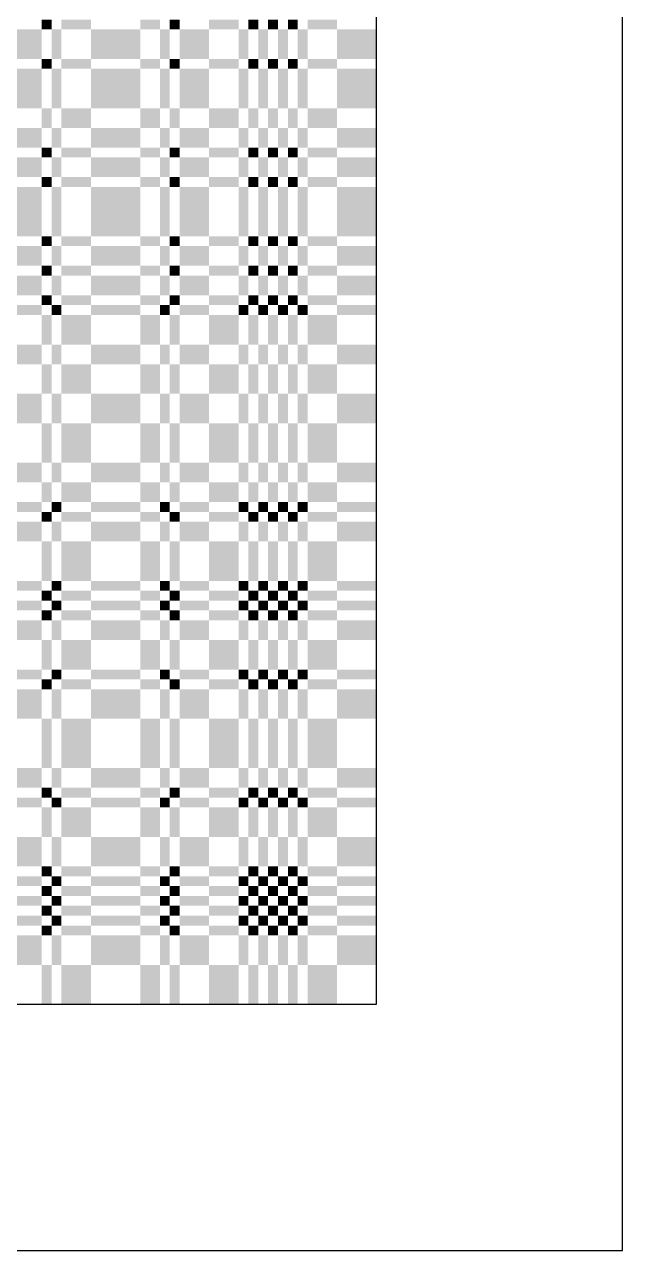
# Model space of a CAD drawing. Extents: x 0 to 10, y 0 to 10.
# Drawn here: x 7.57 to 10, y 0 to 4.98 of the extents above; entities that cross this region are included whole.
import ezdxf

# ---------------------------------------------------------------- set-up
doc = ezdxf.new("R2010")
doc.units = 0

msp = doc.modelspace()

# ---------------------------------------------------------------- linework, layer by layer
at = {"layer": 'CHROME'}
for points in [[(7.64, 4.96), (7.68, 4.96), (7.64, 5), (7.68, 5)], [(7.72, 4.96), (7.84, 4.96), (7.72, 5), (7.84, 5)], [(8.04, 4.96), (8.12, 4.96), (8.04, 5), (8.12, 5)], [(8.16, 4.96), (8.2, 4.96), (8.16, 5), (8.2, 5)], [(8.32, 4.96), (8.44, 4.96), (8.32, 5), (8.44, 5)], [(8.48, 4.96), (8.52, 4.96), (8.48, 5), (8.52, 5)], [(8.56, 4.96), (8.6, 4.96), (8.56, 5), (8.6, 5)], [(8.64, 4.96), (8.68, 4.96), (8.64, 5), (8.68, 5)], [(8.72, 4.96), (8.84, 4.96), (8.72, 5), (8.84, 5)], [(7.52, 4.84), (7.64, 4.84), (7.52, 4.96), (7.64, 4.96)], [(7.68, 4.84), (7.72, 4.84), (7.68, 4.96), (7.72, 4.96)], [(7.84, 4.84), (8.04, 4.84), (7.84, 4.96), (8.04, 4.96)], [(8.12, 4.84), (8.16, 4.84), (8.12, 4.96), (8.16, 4.96)], [(8.2, 4.84), (8.32, 4.84), (8.2, 4.96), (8.32, 4.96)], [(8.44, 4.84), (8.48, 4.84), (8.44, 4.96), (8.48, 4.96)], [(8.52, 4.84), (8.56, 4.84), (8.52, 4.96), (8.56, 4.96)], [(8.6, 4.84), (8.64, 4.84), (8.6, 4.96), (8.64, 4.96)], [(8.68, 4.84), (8.72, 4.84), (8.68, 4.96), (8.72, 4.96)], [(8.84, 4.84), (9, 4.84), (8.84, 4.96), (9, 4.96)], [(7.64, 4.8), (7.68, 4.8), (7.64, 4.84), (7.68, 4.84)], [(7.72, 4.8), (7.84, 4.8), (7.72, 4.84), (7.84, 4.84)], [(8.04, 4.8), (8.12, 4.8), (8.04, 4.84), (8.12, 4.84)], [(8.16, 4.8), (8.2, 4.8), (8.16, 4.84), (8.2, 4.84)], [(8.32, 4.8), (8.44, 4.8), (8.32, 4.84), (8.44, 4.84)], [(8.48, 4.8), (8.52, 4.8), (8.48, 4.84), (8.52, 4.84)], [(8.56, 4.8), (8.6, 4.8), (8.56, 4.84), (8.6, 4.84)], [(8.64, 4.8), (8.68, 4.8), (8.64, 4.84), (8.68, 4.84)], [(8.72, 4.8), (8.84, 4.8), (8.72, 4.84), (8.84, 4.84)], [(7.52, 4.64), (7.64, 4.64), (7.52, 4.8), (7.64, 4.8)], [(7.68, 4.64), (7.72, 4.64), (7.68, 4.8), (7.72, 4.8)], [(7.84, 4.64), (8.04, 4.64), (7.84, 4.8), (8.04, 4.8)], [(8.12, 4.64), (8.16, 4.64), (8.12, 4.8), (8.16, 4.8)], [(8.2, 4.64), (8.32, 4.64), (8.2, 4.8), (8.32, 4.8)], [(8.44, 4.64), (8.48, 4.64), (8.44, 4.8), (8.48, 4.8)], [(8.52, 4.64), (8.56, 4.64), (8.52, 4.8), (8.56, 4.8)], [(8.6, 4.64), (8.64, 4.64), (8.6, 4.8), (8.64, 4.8)], [(8.68, 4.64), (8.72, 4.64), (8.68, 4.8), (8.72, 4.8)], [(8.84, 4.64), (9, 4.64), (8.84, 4.8), (9, 4.8)], [(7.64, 4.56), (7.68, 4.56), (7.64, 4.64), (7.68, 4.64)], [(7.72, 4.56), (7.84, 4.56), (7.72, 4.64), (7.84, 4.64)], [(8.04, 4.56), (8.12, 4.56), (8.04, 4.64), (8.12, 4.64)], [(8.16, 4.56), (8.2, 4.56), (8.16, 4.64), (8.2, 4.64)], [(8.32, 4.56), (8.44, 4.56), (8.32, 4.64), (8.44, 4.64)], [(8.48, 4.56), (8.52, 4.56), (8.48, 4.64), (8.52, 4.64)], [(8.56, 4.56), (8.6, 4.56), (8.56, 4.64), (8.6, 4.64)], [(8.64, 4.56), (8.68, 4.56), (8.64, 4.64), (8.68, 4.64)], [(8.72, 4.56), (8.84, 4.56), (8.72, 4.64), (8.84, 4.64)], [(7.52, 4.48), (7.64, 4.48), (7.52, 4.56), (7.64, 4.56)], [(7.68, 4.48), (7.72, 4.48), (7.68, 4.56), (7.72, 4.56)], [(7.84, 4.48), (8.04, 4.48), (7.84, 4.56), (8.04, 4.56)], [(8.12, 4.48), (8.16, 4.48), (8.12, 4.56), (8.16, 4.56)], [(8.2, 4.48), (8.32, 4.48), (8.2, 4.56), (8.32, 4.56)], [(8.44, 4.48), (8.48, 4.48), (8.44, 4.56), (8.48, 4.56)], [(8.52, 4.48), (8.56, 4.48), (8.52, 4.56), (8.56, 4.56)], [(8.6, 4.48), (8.64, 4.48), (8.6, 4.56), (8.64, 4.56)], [(8.68, 4.48), (8.72, 4.48), (8.68, 4.56), (8.72, 4.56)], [(8.84, 4.48), (9, 4.48), (8.84, 4.56), (9, 4.56)], [(7.52, 4.36), (7.64, 4.36), (7.52, 4.44), (7.64, 4.44)], [(7.64, 4.44), (7.68, 4.44), (7.64, 4.48), (7.68, 4.48)], [(7.68, 4.36), (7.72, 4.36), (7.68, 4.44), (7.72, 4.44)], [(7.72, 4.44), (7.84, 4.44), (7.72, 4.48), (7.84, 4.48)], [(7.84, 4.36), (8.04, 4.36), (7.84, 4.44), (8.04, 4.44)], [(8.04, 4.44), (8.12, 4.44), (8.04, 4.48), (8.12, 4.48)], [(8.12, 4.36), (8.16, 4.36), (8.12, 4.44), (8.16, 4.44)], [(8.16, 4.44), (8.2, 4.44), (8.16, 4.48), (8.2, 4.48)], [(8.2, 4.36), (8.32, 4.36), (8.2, 4.44), (8.32, 4.44)], [(8.32, 4.44), (8.44, 4.44), (8.32, 4.48), (8.44, 4.48)], [(8.44, 4.36), (8.48, 4.36), (8.44, 4.44), (8.48, 4.44)], [(8.48, 4.44), (8.52, 4.44), (8.48, 4.48), (8.52, 4.48)], [(8.52, 4.36), (8.56, 4.36), (8.52, 4.44), (8.56, 4.44)], [(8.56, 4.44), (8.6, 4.44), (8.56, 4.48), (8.6, 4.48)], [(8.6, 4.36), (8.64, 4.36), (8.6, 4.44), (8.64, 4.44)], [(8.64, 4.44), (8.68, 4.44), (8.64, 4.48), (8.68, 4.48)], [(8.68, 4.36), (8.72, 4.36), (8.68, 4.44), (8.72, 4.44)], [(8.72, 4.44), (8.84, 4.44), (8.72, 4.48), (8.84, 4.48)], [(8.84, 4.36), (9, 4.36), (8.84, 4.44), (9, 4.44)], [(7.64, 4.32), (7.68, 4.32), (7.64, 4.36), (7.68, 4.36)], [(7.72, 4.32), (7.84, 4.32), (7.72, 4.36), (7.84, 4.36)], [(8.04, 4.32), (8.12, 4.32), (8.04, 4.36), (8.12, 4.36)], [(8.16, 4.32), (8.2, 4.32), (8.16, 4.36), (8.2, 4.36)], [(8.32, 4.32), (8.44, 4.32), (8.32, 4.36), (8.44, 4.36)], [(8.48, 4.32), (8.52, 4.32), (8.48, 4.36), (8.52, 4.36)], [(8.56, 4.32), (8.6, 4.32), (8.56, 4.36), (8.6, 4.36)], [(8.64, 4.32), (8.68, 4.32), (8.64, 4.36), (8.68, 4.36)], [(8.72, 4.32), (8.84, 4.32), (8.72, 4.36), (8.84, 4.36)], [(7.52, 4.12), (7.64, 4.12), (7.52, 4.32), (7.64, 4.32)], [(7.68, 4.12), (7.72, 4.12), (7.68, 4.32), (7.72, 4.32)], [(7.84, 4.12), (8.04, 4.12), (7.84, 4.32), (8.04, 4.32)], [(8.12, 4.12), (8.16, 4.12), (8.12, 4.32), (8.16, 4.32)], [(8.2, 4.12), (8.32, 4.12), (8.2, 4.32), (8.32, 4.32)], [(8.44, 4.12), (8.48, 4.12), (8.44, 4.32), (8.48, 4.32)], [(8.52, 4.12), (8.56, 4.12), (8.52, 4.32), (8.56, 4.32)], [(8.6, 4.12), (8.64, 4.12), (8.6, 4.32), (8.64, 4.32)], [(8.68, 4.12), (8.72, 4.12), (8.68, 4.32), (8.72, 4.32)], [(8.84, 4.12), (9, 4.12), (8.84, 4.32), (9, 4.32)], [(7.64, 4.08), (7.68, 4.08), (7.64, 4.12), (7.68, 4.12)], [(7.72, 4.08), (7.84, 4.08), (7.72, 4.12), (7.84, 4.12)], [(8.04, 4.08), (8.12, 4.08), (8.04, 4.12), (8.12, 4.12)], [(8.16, 4.08), (8.2, 4.08), (8.16, 4.12), (8.2, 4.12)], [(8.32, 4.08), (8.44, 4.08), (8.32, 4.12), (8.44, 4.12)], [(8.48, 4.08), (8.52, 4.08), (8.48, 4.12), (8.52, 4.12)], [(8.56, 4.08), (8.6, 4.08), (8.56, 4.12), (8.6, 4.12)], [(8.64, 4.08), (8.68, 4.08), (8.64, 4.12), (8.68, 4.12)], [(8.72, 4.08), (8.84, 4.08), (8.72, 4.12), (8.84, 4.12)], [(7.52, 4), (7.64, 4), (7.52, 4.08), (7.64, 4.08)], [(7.68, 4), (7.72, 4), (7.68, 4.08), (7.72, 4.08)], [(7.84, 4), (8.04, 4), (7.84, 4.08), (8.04, 4.08)], [(8.12, 4), (8.16, 4), (8.12, 4.08), (8.16, 4.08)], [(8.2, 4), (8.32, 4), (8.2, 4.08), (8.32, 4.08)], [(8.44, 4), (8.48, 4), (8.44, 4.08), (8.48, 4.08)], [(8.52, 4), (8.56, 4), (8.52, 4.08), (8.56, 4.08)], [(8.6, 4), (8.64, 4), (8.6, 4.08), (8.64, 4.08)], [(8.68, 4), (8.72, 4), (8.68, 4.08), (8.72, 4.08)], [(8.84, 4), (9, 4), (8.84, 4.08), (9, 4.08)], [(7.64, 3.96), (7.68, 3.96), (7.64, 4), (7.68, 4)], [(7.72, 3.96), (7.84, 3.96), (7.72, 4), (7.84, 4)], [(8.04, 3.96), (8.12, 3.96), (8.04, 4), (8.12, 4)], [(8.16, 3.96), (8.2, 3.96), (8.16, 4), (8.2, 4)], [(8.32, 3.96), (8.44, 3.96), (8.32, 4), (8.44, 4)], [(8.48, 3.96), (8.52, 3.96), (8.48, 4), (8.52, 4)], [(8.56, 3.96), (8.6, 3.96), (8.56, 4), (8.6, 4)], [(8.64, 3.96), (8.68, 3.96), (8.64, 4), (8.68, 4)], [(8.72, 3.96), (8.84, 3.96), (8.72, 4), (8.84, 4)], [(7.52, 3.88), (7.64, 3.88), (7.52, 3.96), (7.64, 3.96)], [(7.68, 3.88), (7.72, 3.88), (7.68, 3.96), (7.72, 3.96)], [(7.84, 3.88), (8.04, 3.88), (7.84, 3.96), (8.04, 3.96)], [(8.12, 3.88), (8.16, 3.88), (8.12, 3.96), (8.16, 3.96)], [(8.2, 3.88), (8.32, 3.88), (8.2, 3.96), (8.32, 3.96)], [(8.44, 3.88), (8.48, 3.88), (8.44, 3.96), (8.48, 3.96)], [(8.52, 3.88), (8.56, 3.88), (8.52, 3.96), (8.56, 3.96)], [(8.6, 3.88), (8.64, 3.88), (8.6, 3.96), (8.64, 3.96)], [(8.68, 3.88), (8.72, 3.88), (8.68, 3.96), (8.72, 3.96)], [(8.84, 3.88), (9, 3.88), (8.84, 3.96), (9, 3.96)], [(7.52, 3.8), (7.64, 3.8), (7.52, 3.84), (7.64, 3.84)], [(7.64, 3.84), (7.68, 3.84), (7.64, 3.88), (7.68, 3.88)], [(7.68, 3.8), (7.72, 3.8), (7.68, 3.84), (7.72, 3.84)], [(7.72, 3.84), (7.84, 3.84), (7.72, 3.88), (7.84, 3.88)], [(7.84, 3.8), (8.04, 3.8), (7.84, 3.84), (8.04, 3.84)], [(8.04, 3.84), (8.12, 3.84), (8.04, 3.88), (8.12, 3.88)], [(8.12, 3.8), (8.16, 3.8), (8.12, 3.84), (8.16, 3.84)], [(8.16, 3.84), (8.2, 3.84), (8.16, 3.88), (8.2, 3.88)], [(8.2, 3.8), (8.32, 3.8), (8.2, 3.84), (8.32, 3.84)], [(8.32, 3.84), (8.44, 3.84), (8.32, 3.88), (8.44, 3.88)], [(8.44, 3.8), (8.48, 3.8), (8.44, 3.84), (8.48, 3.84)], [(8.48, 3.84), (8.52, 3.84), (8.48, 3.88), (8.52, 3.88)], [(8.52, 3.8), (8.56, 3.8), (8.52, 3.84), (8.56, 3.84)], [(8.56, 3.84), (8.6, 3.84), (8.56, 3.88), (8.6, 3.88)], [(8.6, 3.8), (8.64, 3.8), (8.6, 3.84), (8.64, 3.84)], [(8.64, 3.84), (8.68, 3.84), (8.64, 3.88), (8.68, 3.88)], [(8.68, 3.8), (8.72, 3.8), (8.68, 3.84), (8.72, 3.84)], [(8.72, 3.84), (8.84, 3.84), (8.72, 3.88), (8.84, 3.88)], [(8.84, 3.8), (9, 3.8), (8.84, 3.84), (9, 3.84)], [(7.64, 3.68), (7.68, 3.68), (7.64, 3.8), (7.68, 3.8)], [(7.72, 3.68), (7.84, 3.68), (7.72, 3.8), (7.84, 3.8)], [(8.04, 3.68), (8.12, 3.68), (8.04, 3.8), (8.12, 3.8)], [(8.16, 3.68), (8.2, 3.68), (8.16, 3.8), (8.2, 3.8)], [(8.32, 3.68), (8.44, 3.68), (8.32, 3.8), (8.44, 3.8)], [(8.48, 3.68), (8.52, 3.68), (8.48, 3.8), (8.52, 3.8)], [(8.56, 3.68), (8.6, 3.68), (8.56, 3.8), (8.6, 3.8)], [(8.64, 3.68), (8.68, 3.68), (8.64, 3.8), (8.68, 3.8)], [(8.72, 3.68), (8.84, 3.68), (8.72, 3.8), (8.84, 3.8)], [(7.52, 3.6), (7.64, 3.6), (7.52, 3.68), (7.64, 3.68)], [(7.68, 3.6), (7.72, 3.6), (7.68, 3.68), (7.72, 3.68)], [(7.84, 3.6), (8.04, 3.6), (7.84, 3.68), (8.04, 3.68)], [(8.12, 3.6), (8.16, 3.6), (8.12, 3.68), (8.16, 3.68)], [(8.2, 3.6), (8.32, 3.6), (8.2, 3.68), (8.32, 3.68)], [(8.44, 3.6), (8.48, 3.6), (8.44, 3.68), (8.48, 3.68)], [(8.52, 3.6), (8.56, 3.6), (8.52, 3.68), (8.56, 3.68)], [(8.6, 3.6), (8.64, 3.6), (8.6, 3.68), (8.64, 3.68)], [(8.68, 3.6), (8.72, 3.6), (8.68, 3.68), (8.72, 3.68)], [(8.84, 3.6), (9, 3.6), (8.84, 3.68), (9, 3.68)], [(7.64, 3.48), (7.68, 3.48), (7.64, 3.6), (7.68, 3.6)], [(7.72, 3.48), (7.84, 3.48), (7.72, 3.6), (7.84, 3.6)], [(8.04, 3.48), (8.12, 3.48), (8.04, 3.6), (8.12, 3.6)], [(8.16, 3.48), (8.2, 3.48), (8.16, 3.6), (8.2, 3.6)], [(8.32, 3.48), (8.44, 3.48), (8.32, 3.6), (8.44, 3.6)], [(8.48, 3.48), (8.52, 3.48), (8.48, 3.6), (8.52, 3.6)], [(8.56, 3.48), (8.6, 3.48), (8.56, 3.6), (8.6, 3.6)], [(8.64, 3.48), (8.68, 3.48), (8.64, 3.6), (8.68, 3.6)], [(8.72, 3.48), (8.84, 3.48), (8.72, 3.6), (8.84, 3.6)], [(7.52, 3.36), (7.64, 3.36), (7.52, 3.48), (7.64, 3.48)], [(7.68, 3.36), (7.72, 3.36), (7.68, 3.48), (7.72, 3.48)], [(7.84, 3.36), (8.04, 3.36), (7.84, 3.48), (8.04, 3.48)], [(8.12, 3.36), (8.16, 3.36), (8.12, 3.48), (8.16, 3.48)], [(8.2, 3.36), (8.32, 3.36), (8.2, 3.48), (8.32, 3.48)], [(8.44, 3.36), (8.48, 3.36), (8.44, 3.48), (8.48, 3.48)], [(8.52, 3.36), (8.56, 3.36), (8.52, 3.48), (8.56, 3.48)], [(8.6, 3.36), (8.64, 3.36), (8.6, 3.48), (8.64, 3.48)], [(8.68, 3.36), (8.72, 3.36), (8.68, 3.48), (8.72, 3.48)], [(8.84, 3.36), (9, 3.36), (8.84, 3.48), (9, 3.48)], [(7.64, 3.2), (7.68, 3.2), (7.64, 3.36), (7.68, 3.36)], [(7.72, 3.2), (7.84, 3.2), (7.72, 3.36), (7.84, 3.36)], [(8.04, 3.2), (8.12, 3.2), (8.04, 3.36), (8.12, 3.36)], [(8.16, 3.2), (8.2, 3.2), (8.16, 3.36), (8.2, 3.36)], [(8.32, 3.2), (8.44, 3.2), (8.32, 3.36), (8.44, 3.36)], [(8.48, 3.2), (8.52, 3.2), (8.48, 3.36), (8.52, 3.36)], [(8.56, 3.2), (8.6, 3.2), (8.56, 3.36), (8.6, 3.36)], [(8.64, 3.2), (8.68, 3.2), (8.64, 3.36), (8.68, 3.36)], [(8.72, 3.2), (8.84, 3.2), (8.72, 3.36), (8.84, 3.36)], [(7.52, 3.12), (7.64, 3.12), (7.52, 3.2), (7.64, 3.2)], [(7.68, 3.12), (7.72, 3.12), (7.68, 3.2), (7.72, 3.2)], [(7.84, 3.12), (8.04, 3.12), (7.84, 3.2), (8.04, 3.2)], [(8.12, 3.12), (8.16, 3.12), (8.12, 3.2), (8.16, 3.2)], [(8.2, 3.12), (8.32, 3.12), (8.2, 3.2), (8.32, 3.2)], [(8.44, 3.12), (8.48, 3.12), (8.44, 3.2), (8.48, 3.2)], [(8.52, 3.12), (8.56, 3.12), (8.52, 3.2), (8.56, 3.2)], [(8.6, 3.12), (8.64, 3.12), (8.6, 3.2), (8.64, 3.2)], [(8.68, 3.12), (8.72, 3.12), (8.68, 3.2), (8.72, 3.2)], [(8.84, 3.12), (9, 3.12), (8.84, 3.2), (9, 3.2)], [(7.64, 3.04), (7.68, 3.04), (7.64, 3.12), (7.68, 3.12)], [(7.72, 3.04), (7.84, 3.04), (7.72, 3.12), (7.84, 3.12)], [(8.04, 3.04), (8.12, 3.04), (8.04, 3.12), (8.12, 3.12)], [(8.16, 3.04), (8.2, 3.04), (8.16, 3.12), (8.2, 3.12)], [(8.32, 3.04), (8.44, 3.04), (8.32, 3.12), (8.44, 3.12)], [(8.48, 3.04), (8.52, 3.04), (8.48, 3.12), (8.52, 3.12)], [(8.56, 3.04), (8.6, 3.04), (8.56, 3.12), (8.6, 3.12)], [(8.64, 3.04), (8.68, 3.04), (8.64, 3.12), (8.68, 3.12)], [(8.72, 3.04), (8.84, 3.04), (8.72, 3.12), (8.84, 3.12)], [(7.52, 3), (7.64, 3), (7.52, 3.04), (7.64, 3.04)], [(7.68, 3), (7.72, 3), (7.68, 3.04), (7.72, 3.04)], [(7.84, 3), (8.04, 3), (7.84, 3.04), (8.04, 3.04)], [(8.12, 3), (8.16, 3), (8.12, 3.04), (8.16, 3.04)], [(8.2, 3), (8.32, 3), (8.2, 3.04), (8.32, 3.04)], [(8.44, 3), (8.48, 3), (8.44, 3.04), (8.48, 3.04)], [(8.52, 3), (8.56, 3), (8.52, 3.04), (8.56, 3.04)], [(8.6, 3), (8.64, 3), (8.6, 3.04), (8.64, 3.04)], [(8.68, 3), (8.72, 3), (8.68, 3.04), (8.72, 3.04)], [(8.84, 3), (9, 3), (8.84, 3.04), (9, 3.04)], [(7.64, 2.96), (7.68, 2.96), (7.64, 3), (7.68, 3)], [(7.72, 2.96), (7.84, 2.96), (7.72, 3), (7.84, 3)], [(8.04, 2.96), (8.12, 2.96), (8.04, 3), (8.12, 3)], [(8.16, 2.96), (8.2, 2.96), (8.16, 3), (8.2, 3)], [(8.32, 2.96), (8.44, 2.96), (8.32, 3), (8.44, 3)], [(8.48, 2.96), (8.52, 2.96), (8.48, 3), (8.52, 3)], [(8.56, 2.96), (8.6, 2.96), (8.56, 3), (8.6, 3)], [(8.64, 2.96), (8.68, 2.96), (8.64, 3), (8.68, 3)], [(8.72, 2.96), (8.84, 2.96), (8.72, 3), (8.84, 3)], [(7.52, 2.88), (7.64, 2.88), (7.52, 2.96), (7.64, 2.96)], [(7.68, 2.88), (7.72, 2.88), (7.68, 2.96), (7.72, 2.96)], [(7.84, 2.88), (8.04, 2.88), (7.84, 2.96), (8.04, 2.96)], [(8.12, 2.88), (8.16, 2.88), (8.12, 2.96), (8.16, 2.96)], [(8.2, 2.88), (8.32, 2.88), (8.2, 2.96), (8.32, 2.96)], [(8.44, 2.88), (8.48, 2.88), (8.44, 2.96), (8.48, 2.96)], [(8.52, 2.88), (8.56, 2.88), (8.52, 2.96), (8.56, 2.96)], [(8.6, 2.88), (8.64, 2.88), (8.6, 2.96), (8.64, 2.96)], [(8.68, 2.88), (8.72, 2.88), (8.68, 2.96), (8.72, 2.96)], [(8.84, 2.88), (9, 2.88), (8.84, 2.96), (9, 2.96)], [(7.64, 2.72), (7.68, 2.72), (7.64, 2.88), (7.68, 2.88)], [(7.72, 2.72), (7.84, 2.72), (7.72, 2.88), (7.84, 2.88)], [(8.04, 2.72), (8.12, 2.72), (8.04, 2.88), (8.12, 2.88)], [(8.16, 2.72), (8.2, 2.72), (8.16, 2.88), (8.2, 2.88)], [(8.32, 2.72), (8.44, 2.72), (8.32, 2.88), (8.44, 2.88)], [(8.48, 2.72), (8.52, 2.72), (8.48, 2.88), (8.52, 2.88)], [(8.56, 2.72), (8.6, 2.72), (8.56, 2.88), (8.6, 2.88)], [(8.64, 2.72), (8.68, 2.72), (8.64, 2.88), (8.68, 2.88)], [(8.72, 2.72), (8.84, 2.72), (8.72, 2.88), (8.84, 2.88)], [(7.52, 2.68), (7.64, 2.68), (7.52, 2.72), (7.64, 2.72)], [(7.68, 2.68), (7.72, 2.68), (7.68, 2.72), (7.72, 2.72)], [(7.84, 2.68), (8.04, 2.68), (7.84, 2.72), (8.04, 2.72)], [(8.12, 2.68), (8.16, 2.68), (8.12, 2.72), (8.16, 2.72)], [(8.2, 2.68), (8.32, 2.68), (8.2, 2.72), (8.32, 2.72)], [(8.44, 2.68), (8.48, 2.68), (8.44, 2.72), (8.48, 2.72)], [(8.52, 2.68), (8.56, 2.68), (8.52, 2.72), (8.56, 2.72)], [(8.6, 2.68), (8.64, 2.68), (8.6, 2.72), (8.64, 2.72)], [(8.68, 2.68), (8.72, 2.68), (8.68, 2.72), (8.72, 2.72)], [(8.84, 2.68), (9, 2.68), (8.84, 2.72), (9, 2.72)], [(7.52, 2.6), (7.64, 2.6), (7.52, 2.64), (7.64, 2.64)], [(7.64, 2.64), (7.68, 2.64), (7.64, 2.68), (7.68, 2.68)], [(7.68, 2.6), (7.72, 2.6), (7.68, 2.64), (7.72, 2.64)], [(7.72, 2.64), (7.84, 2.64), (7.72, 2.68), (7.84, 2.68)], [(7.84, 2.6), (8.04, 2.6), (7.84, 2.64), (8.04, 2.64)], [(8.04, 2.64), (8.12, 2.64), (8.04, 2.68), (8.12, 2.68)], [(8.12, 2.6), (8.16, 2.6), (8.12, 2.64), (8.16, 2.64)], [(8.16, 2.64), (8.2, 2.64), (8.16, 2.68), (8.2, 2.68)], [(8.2, 2.6), (8.32, 2.6), (8.2, 2.64), (8.32, 2.64)], [(8.32, 2.64), (8.44, 2.64), (8.32, 2.68), (8.44, 2.68)], [(8.44, 2.6), (8.48, 2.6), (8.44, 2.64), (8.48, 2.64)], [(8.48, 2.64), (8.52, 2.64), (8.48, 2.68), (8.52, 2.68)], [(8.52, 2.6), (8.56, 2.6), (8.52, 2.64), (8.56, 2.64)], [(8.56, 2.64), (8.6, 2.64), (8.56, 2.68), (8.6, 2.68)], [(8.6, 2.6), (8.64, 2.6), (8.6, 2.64), (8.64, 2.64)], [(8.64, 2.64), (8.68, 2.64), (8.64, 2.68), (8.68, 2.68)], [(8.68, 2.6), (8.72, 2.6), (8.68, 2.64), (8.72, 2.64)], [(8.72, 2.64), (8.84, 2.64), (8.72, 2.68), (8.84, 2.68)], [(8.84, 2.6), (9, 2.6), (8.84, 2.64), (9, 2.64)], [(7.64, 2.56), (7.68, 2.56), (7.64, 2.6), (7.68, 2.6)], [(7.72, 2.56), (7.84, 2.56), (7.72, 2.6), (7.84, 2.6)], [(8.04, 2.56), (8.12, 2.56), (8.04, 2.6), (8.12, 2.6)], [(8.16, 2.56), (8.2, 2.56), (8.16, 2.6), (8.2, 2.6)], [(8.32, 2.56), (8.44, 2.56), (8.32, 2.6), (8.44, 2.6)], [(8.48, 2.56), (8.52, 2.56), (8.48, 2.6), (8.52, 2.6)], [(8.56, 2.56), (8.6, 2.56), (8.56, 2.6), (8.6, 2.6)], [(8.64, 2.56), (8.68, 2.56), (8.64, 2.6), (8.68, 2.6)], [(8.72, 2.56), (8.84, 2.56), (8.72, 2.6), (8.84, 2.6)], [(7.52, 2.48), (7.64, 2.48), (7.52, 2.56), (7.64, 2.56)], [(7.68, 2.48), (7.72, 2.48), (7.68, 2.56), (7.72, 2.56)], [(7.84, 2.48), (8.04, 2.48), (7.84, 2.56), (8.04, 2.56)], [(8.12, 2.48), (8.16, 2.48), (8.12, 2.56), (8.16, 2.56)], [(8.2, 2.48), (8.32, 2.48), (8.2, 2.56), (8.32, 2.56)], [(8.44, 2.48), (8.48, 2.48), (8.44, 2.56), (8.48, 2.56)], [(8.52, 2.48), (8.56, 2.48), (8.52, 2.56), (8.56, 2.56)], [(8.6, 2.48), (8.64, 2.48), (8.6, 2.56), (8.64, 2.56)], [(8.68, 2.48), (8.72, 2.48), (8.68, 2.56), (8.72, 2.56)], [(8.84, 2.48), (9, 2.48), (8.84, 2.56), (9, 2.56)], [(7.64, 2.36), (7.68, 2.36), (7.64, 2.48), (7.68, 2.48)], [(7.72, 2.36), (7.84, 2.36), (7.72, 2.48), (7.84, 2.48)], [(8.04, 2.36), (8.12, 2.36), (8.04, 2.48), (8.12, 2.48)], [(8.16, 2.36), (8.2, 2.36), (8.16, 2.48), (8.2, 2.48)], [(8.32, 2.36), (8.44, 2.36), (8.32, 2.48), (8.44, 2.48)], [(8.48, 2.36), (8.52, 2.36), (8.48, 2.48), (8.52, 2.48)], [(8.56, 2.36), (8.6, 2.36), (8.56, 2.48), (8.6, 2.48)], [(8.64, 2.36), (8.68, 2.36), (8.64, 2.48), (8.68, 2.48)], [(8.72, 2.36), (8.84, 2.36), (8.72, 2.48), (8.84, 2.48)], [(7.52, 2.32), (7.64, 2.32), (7.52, 2.36), (7.64, 2.36)], [(7.68, 2.32), (7.72, 2.32), (7.68, 2.36), (7.72, 2.36)], [(7.84, 2.32), (8.04, 2.32), (7.84, 2.36), (8.04, 2.36)], [(8.12, 2.32), (8.16, 2.32), (8.12, 2.36), (8.16, 2.36)], [(8.2, 2.32), (8.32, 2.32), (8.2, 2.36), (8.32, 2.36)], [(8.44, 2.32), (8.48, 2.32), (8.44, 2.36), (8.48, 2.36)], [(8.52, 2.32), (8.56, 2.32), (8.52, 2.36), (8.56, 2.36)], [(8.6, 2.32), (8.64, 2.32), (8.6, 2.36), (8.64, 2.36)], [(8.68, 2.32), (8.72, 2.32), (8.68, 2.36), (8.72, 2.36)], [(8.84, 2.32), (9, 2.32), (8.84, 2.36), (9, 2.36)], [(7.64, 2.28), (7.68, 2.28), (7.64, 2.32), (7.68, 2.32)], [(7.72, 2.28), (7.84, 2.28), (7.72, 2.32), (7.84, 2.32)], [(8.04, 2.28), (8.12, 2.28), (8.04, 2.32), (8.12, 2.32)], [(8.16, 2.28), (8.2, 2.28), (8.16, 2.32), (8.2, 2.32)], [(8.32, 2.28), (8.44, 2.28), (8.32, 2.32), (8.44, 2.32)], [(8.48, 2.28), (8.52, 2.28), (8.48, 2.32), (8.52, 2.32)], [(8.56, 2.28), (8.6, 2.28), (8.56, 2.32), (8.6, 2.32)], [(8.64, 2.28), (8.68, 2.28), (8.64, 2.32), (8.68, 2.32)], [(8.72, 2.28), (8.84, 2.28), (8.72, 2.32), (8.84, 2.32)], [(7.52, 2.16), (7.64, 2.16), (7.52, 2.28), (7.64, 2.28)], [(7.68, 2.16), (7.72, 2.16), (7.68, 2.28), (7.72, 2.28)], [(7.84, 2.16), (8.04, 2.16), (7.84, 2.28), (8.04, 2.28)], [(8.12, 2.16), (8.16, 2.16), (8.12, 2.28), (8.16, 2.28)], [(8.2, 2.16), (8.32, 2.16), (8.2, 2.28), (8.32, 2.28)], [(8.44, 2.16), (8.48, 2.16), (8.44, 2.28), (8.48, 2.28)], [(8.52, 2.16), (8.56, 2.16), (8.52, 2.28), (8.56, 2.28)], [(8.6, 2.16), (8.64, 2.16), (8.6, 2.28), (8.64, 2.28)], [(8.68, 2.16), (8.72, 2.16), (8.68, 2.28), (8.72, 2.28)], [(8.84, 2.16), (9, 2.16), (8.84, 2.28), (9, 2.28)], [(7.64, 1.96), (7.68, 1.96), (7.64, 2.16), (7.68, 2.16)], [(7.72, 1.96), (7.84, 1.96), (7.72, 2.16), (7.84, 2.16)], [(8.04, 1.96), (8.12, 1.96), (8.04, 2.16), (8.12, 2.16)], [(8.16, 1.96), (8.2, 1.96), (8.16, 2.16), (8.2, 2.16)], [(8.32, 1.96), (8.44, 1.96), (8.32, 2.16), (8.44, 2.16)], [(8.48, 1.96), (8.52, 1.96), (8.48, 2.16), (8.52, 2.16)], [(8.56, 1.96), (8.6, 1.96), (8.56, 2.16), (8.6, 2.16)], [(8.64, 1.96), (8.68, 1.96), (8.64, 2.16), (8.68, 2.16)], [(8.72, 1.96), (8.84, 1.96), (8.72, 2.16), (8.84, 2.16)], [(7.52, 1.88), (7.64, 1.88), (7.52, 1.96), (7.64, 1.96)], [(7.68, 1.88), (7.72, 1.88), (7.68, 1.96), (7.72, 1.96)], [(7.84, 1.88), (8.04, 1.88), (7.84, 1.96), (8.04, 1.96)], [(8.12, 1.88), (8.16, 1.88), (8.12, 1.96), (8.16, 1.96)], [(8.2, 1.88), (8.32, 1.88), (8.2, 1.96), (8.32, 1.96)], [(8.44, 1.88), (8.48, 1.88), (8.44, 1.96), (8.48, 1.96)], [(8.52, 1.88), (8.56, 1.88), (8.52, 1.96), (8.56, 1.96)], [(8.6, 1.88), (8.64, 1.88), (8.6, 1.96), (8.64, 1.96)], [(8.68, 1.88), (8.72, 1.88), (8.68, 1.96), (8.72, 1.96)], [(8.84, 1.88), (9, 1.88), (8.84, 1.96), (9, 1.96)], [(7.64, 1.84), (7.68, 1.84), (7.64, 1.88), (7.68, 1.88)], [(7.72, 1.84), (7.84, 1.84), (7.72, 1.88), (7.84, 1.88)], [(8.04, 1.84), (8.12, 1.84), (8.04, 1.88), (8.12, 1.88)], [(8.16, 1.84), (8.2, 1.84), (8.16, 1.88), (8.2, 1.88)], [(8.32, 1.84), (8.44, 1.84), (8.32, 1.88), (8.44, 1.88)], [(8.48, 1.84), (8.52, 1.84), (8.48, 1.88), (8.52, 1.88)], [(8.56, 1.84), (8.6, 1.84), (8.56, 1.88), (8.6, 1.88)], [(8.64, 1.84), (8.68, 1.84), (8.64, 1.88), (8.68, 1.88)], [(8.72, 1.84), (8.84, 1.84), (8.72, 1.88), (8.84, 1.88)], [(7.52, 1.8), (7.64, 1.8), (7.52, 1.84), (7.64, 1.84)], [(7.64, 1.68), (7.68, 1.68), (7.64, 1.8), (7.68, 1.8)], [(7.68, 1.8), (7.72, 1.8), (7.68, 1.84), (7.72, 1.84)], [(7.72, 1.68), (7.84, 1.68), (7.72, 1.8), (7.84, 1.8)], [(7.84, 1.8), (8.04, 1.8), (7.84, 1.84), (8.04, 1.84)], [(8.04, 1.68), (8.12, 1.68), (8.04, 1.8), (8.12, 1.8)], [(8.12, 1.8), (8.16, 1.8), (8.12, 1.84), (8.16, 1.84)], [(8.16, 1.68), (8.2, 1.68), (8.16, 1.8), (8.2, 1.8)], [(8.2, 1.8), (8.32, 1.8), (8.2, 1.84), (8.32, 1.84)], [(8.32, 1.68), (8.44, 1.68), (8.32, 1.8), (8.44, 1.8)], [(8.44, 1.8), (8.48, 1.8), (8.44, 1.84), (8.48, 1.84)], [(8.48, 1.68), (8.52, 1.68), (8.48, 1.8), (8.52, 1.8)], [(8.52, 1.8), (8.56, 1.8), (8.52, 1.84), (8.56, 1.84)], [(8.56, 1.68), (8.6, 1.68), (8.56, 1.8), (8.6, 1.8)], [(8.6, 1.8), (8.64, 1.8), (8.6, 1.84), (8.64, 1.84)], [(8.64, 1.68), (8.68, 1.68), (8.64, 1.8), (8.68, 1.8)], [(8.68, 1.8), (8.72, 1.8), (8.68, 1.84), (8.72, 1.84)], [(8.72, 1.68), (8.84, 1.68), (8.72, 1.8), (8.84, 1.8)], [(8.84, 1.8), (9, 1.8), (8.84, 1.84), (9, 1.84)], [(7.52, 1.56), (7.64, 1.56), (7.52, 1.68), (7.64, 1.68)], [(7.68, 1.56), (7.72, 1.56), (7.68, 1.68), (7.72, 1.68)], [(7.84, 1.56), (8.04, 1.56), (7.84, 1.68), (8.04, 1.68)], [(8.12, 1.56), (8.16, 1.56), (8.12, 1.68), (8.16, 1.68)], [(8.2, 1.56), (8.32, 1.56), (8.2, 1.68), (8.32, 1.68)], [(8.44, 1.56), (8.48, 1.56), (8.44, 1.68), (8.48, 1.68)], [(8.52, 1.56), (8.56, 1.56), (8.52, 1.68), (8.56, 1.68)], [(8.6, 1.56), (8.64, 1.56), (8.6, 1.68), (8.64, 1.68)], [(8.68, 1.56), (8.72, 1.56), (8.68, 1.68), (8.72, 1.68)], [(8.84, 1.56), (9, 1.56), (8.84, 1.68), (9, 1.68)], [(7.64, 1.52), (7.68, 1.52), (7.64, 1.56), (7.68, 1.56)], [(7.72, 1.52), (7.84, 1.52), (7.72, 1.56), (7.84, 1.56)], [(8.04, 1.52), (8.12, 1.52), (8.04, 1.56), (8.12, 1.56)], [(8.16, 1.52), (8.2, 1.52), (8.16, 1.56), (8.2, 1.56)], [(8.32, 1.52), (8.44, 1.52), (8.32, 1.56), (8.44, 1.56)], [(8.48, 1.52), (8.52, 1.52), (8.48, 1.56), (8.52, 1.56)], [(8.56, 1.52), (8.6, 1.52), (8.56, 1.56), (8.6, 1.56)], [(8.64, 1.52), (8.68, 1.52), (8.64, 1.56), (8.68, 1.56)], [(8.72, 1.52), (8.84, 1.52), (8.72, 1.56), (8.84, 1.56)], [(7.52, 1.48), (7.64, 1.48), (7.52, 1.52), (7.64, 1.52)], [(7.68, 1.48), (7.72, 1.48), (7.68, 1.52), (7.72, 1.52)], [(7.84, 1.48), (8.04, 1.48), (7.84, 1.52), (8.04, 1.52)], [(8.12, 1.48), (8.16, 1.48), (8.12, 1.52), (8.16, 1.52)], [(8.2, 1.48), (8.32, 1.48), (8.2, 1.52), (8.32, 1.52)], [(8.44, 1.48), (8.48, 1.48), (8.44, 1.52), (8.48, 1.52)], [(8.52, 1.48), (8.56, 1.48), (8.52, 1.52), (8.56, 1.52)], [(8.6, 1.48), (8.64, 1.48), (8.6, 1.52), (8.64, 1.52)], [(8.68, 1.48), (8.72, 1.48), (8.68, 1.52), (8.72, 1.52)], [(8.84, 1.48), (9, 1.48), (8.84, 1.52), (9, 1.52)], [(7.64, 1.44), (7.68, 1.44), (7.64, 1.48), (7.68, 1.48)], [(7.72, 1.44), (7.84, 1.44), (7.72, 1.48), (7.84, 1.48)], [(8.04, 1.44), (8.12, 1.44), (8.04, 1.48), (8.12, 1.48)], [(8.16, 1.44), (8.2, 1.44), (8.16, 1.48), (8.2, 1.48)], [(8.32, 1.44), (8.44, 1.44), (8.32, 1.48), (8.44, 1.48)], [(8.48, 1.44), (8.52, 1.44), (8.48, 1.48), (8.52, 1.48)], [(8.56, 1.44), (8.6, 1.44), (8.56, 1.48), (8.6, 1.48)], [(8.64, 1.44), (8.68, 1.44), (8.64, 1.48), (8.68, 1.48)], [(8.72, 1.44), (8.84, 1.44), (8.72, 1.48), (8.84, 1.48)], [(7.52, 1.4), (7.64, 1.4), (7.52, 1.44), (7.64, 1.44)], [(7.64, 1.36), (7.68, 1.36), (7.64, 1.4), (7.68, 1.4)], [(7.68, 1.4), (7.72, 1.4), (7.68, 1.44), (7.72, 1.44)], [(7.72, 1.36), (7.84, 1.36), (7.72, 1.4), (7.84, 1.4)], [(7.84, 1.4), (8.04, 1.4), (7.84, 1.44), (8.04, 1.44)], [(8.04, 1.36), (8.12, 1.36), (8.04, 1.4), (8.12, 1.4)], [(8.12, 1.4), (8.16, 1.4), (8.12, 1.44), (8.16, 1.44)], [(8.16, 1.36), (8.2, 1.36), (8.16, 1.4), (8.2, 1.4)], [(8.2, 1.4), (8.32, 1.4), (8.2, 1.44), (8.32, 1.44)], [(8.32, 1.36), (8.44, 1.36), (8.32, 1.4), (8.44, 1.4)], [(8.44, 1.4), (8.48, 1.4), (8.44, 1.44), (8.48, 1.44)], [(8.48, 1.36), (8.52, 1.36), (8.48, 1.4), (8.52, 1.4)], [(8.52, 1.4), (8.56, 1.4), (8.52, 1.44), (8.56, 1.44)], [(8.56, 1.36), (8.6, 1.36), (8.56, 1.4), (8.6, 1.4)], [(8.6, 1.4), (8.64, 1.4), (8.6, 1.44), (8.64, 1.44)], [(8.64, 1.36), (8.68, 1.36), (8.64, 1.4), (8.68, 1.4)], [(8.68, 1.4), (8.72, 1.4), (8.68, 1.44), (8.72, 1.44)], [(8.72, 1.36), (8.84, 1.36), (8.72, 1.4), (8.84, 1.4)], [(8.84, 1.4), (9, 1.4), (8.84, 1.44), (9, 1.44)], [(7.52, 1.32), (7.64, 1.32), (7.52, 1.36), (7.64, 1.36)], [(7.68, 1.32), (7.72, 1.32), (7.68, 1.36), (7.72, 1.36)], [(7.84, 1.32), (8.04, 1.32), (7.84, 1.36), (8.04, 1.36)], [(8.12, 1.32), (8.16, 1.32), (8.12, 1.36), (8.16, 1.36)], [(8.2, 1.32), (8.32, 1.32), (8.2, 1.36), (8.32, 1.36)], [(8.44, 1.32), (8.48, 1.32), (8.44, 1.36), (8.48, 1.36)], [(8.52, 1.32), (8.56, 1.32), (8.52, 1.36), (8.56, 1.36)], [(8.6, 1.32), (8.64, 1.32), (8.6, 1.36), (8.64, 1.36)], [(8.68, 1.32), (8.72, 1.32), (8.68, 1.36), (8.72, 1.36)], [(8.84, 1.32), (9, 1.32), (8.84, 1.36), (9, 1.36)], [(7.64, 1.28), (7.68, 1.28), (7.64, 1.32), (7.68, 1.32)], [(7.72, 1.28), (7.84, 1.28), (7.72, 1.32), (7.84, 1.32)], [(8.04, 1.28), (8.12, 1.28), (8.04, 1.32), (8.12, 1.32)], [(8.16, 1.28), (8.2, 1.28), (8.16, 1.32), (8.2, 1.32)], [(8.32, 1.28), (8.44, 1.28), (8.32, 1.32), (8.44, 1.32)], [(8.48, 1.28), (8.52, 1.28), (8.48, 1.32), (8.52, 1.32)], [(8.56, 1.28), (8.6, 1.28), (8.56, 1.32), (8.6, 1.32)], [(8.64, 1.28), (8.68, 1.28), (8.64, 1.32), (8.68, 1.32)], [(8.72, 1.28), (8.84, 1.28), (8.72, 1.32), (8.84, 1.32)], [(7.52, 1.16), (7.64, 1.16), (7.52, 1.28), (7.64, 1.28)], [(7.68, 1.16), (7.72, 1.16), (7.68, 1.28), (7.72, 1.28)], [(7.84, 1.16), (8.04, 1.16), (7.84, 1.28), (8.04, 1.28)], [(8.12, 1.16), (8.16, 1.16), (8.12, 1.28), (8.16, 1.28)], [(8.2, 1.16), (8.32, 1.16), (8.2, 1.28), (8.32, 1.28)], [(8.44, 1.16), (8.48, 1.16), (8.44, 1.28), (8.48, 1.28)], [(8.52, 1.16), (8.56, 1.16), (8.52, 1.28), (8.56, 1.28)], [(8.6, 1.16), (8.64, 1.16), (8.6, 1.28), (8.64, 1.28)], [(8.68, 1.16), (8.72, 1.16), (8.68, 1.28), (8.72, 1.28)], [(8.84, 1.16), (9, 1.16), (8.84, 1.28), (9, 1.28)], [(7.64, 1), (7.68, 1), (7.64, 1.16), (7.68, 1.16)], [(7.72, 1), (7.84, 1), (7.72, 1.16), (7.84, 1.16)], [(8.04, 1), (8.12, 1), (8.04, 1.16), (8.12, 1.16)], [(8.16, 1), (8.2, 1), (8.16, 1.16), (8.2, 1.16)], [(8.32, 1), (8.44, 1), (8.32, 1.16), (8.44, 1.16)], [(8.48, 1), (8.52, 1), (8.48, 1.16), (8.52, 1.16)], [(8.56, 1), (8.6, 1), (8.56, 1.16), (8.6, 1.16)], [(8.64, 1), (8.68, 1), (8.64, 1.16), (8.68, 1.16)], [(8.72, 1), (8.84, 1), (8.72, 1.16), (8.84, 1.16)]]:
    msp.add_solid(points, dxfattribs=at)
at = {"layer": 'OUTLINE'}
for p, q in [((10, 0), (10, 10)), ((9, 1), (9, 9)), ((1, 1), (9, 1)), ((0, 0), (10, 0))]:
    msp.add_line(p, q, dxfattribs=at)

doc.saveas('drawing.dxf')
